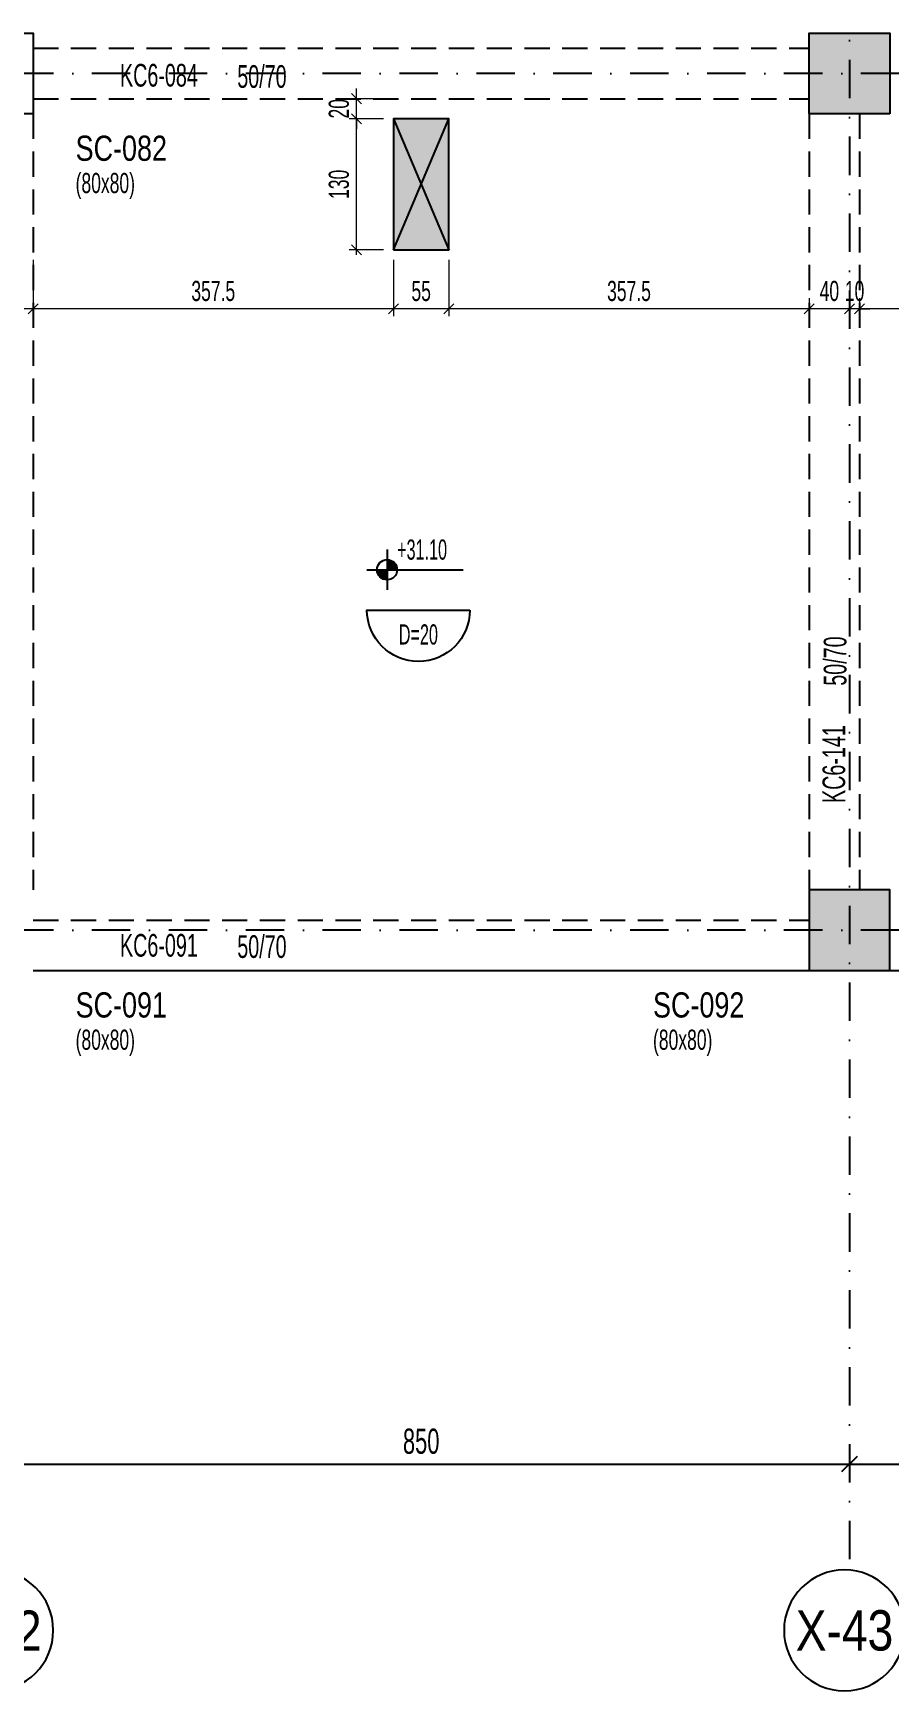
# Model space of a CAD drawing. Header units: millimetres. Extents: x -10495 to 6687, y -755 to 43288.
# Drawn here: x 1740 to 2590, y -755 to 890 of the extents above; entities that cross this region are included whole.
import ezdxf
from ezdxf.enums import TextEntityAlignment as Align

# ---------------------------------------------------------------- set-up
doc = ezdxf.new("R2010")
doc.units = ezdxf.units.MM
doc.header["$LTSCALE"] = 100
doc.header["$PDSIZE"] = -100
doc.linetypes.add('DASHDOT', pattern=[25.4, 12.7, -6.35, 0, -6.35])
doc.linetypes.add('HIDDEN', pattern=[0.375, 0.25, -0.125])
for name, color, linetype in [('AKS BALON_ULK', 9, 'Continuous'), ('AKS YAZI_ULK', 20, 'Continuous'), ('AKS_ULK', 8, 'DASHDOT'), ('BOSLUK SEMBOL_ULK', 118, 'Continuous'), ('BOSLUK_ULK', 21, 'Continuous'), ('KOLON-PERDE CEKIRDEK_ULK', 4, 'Continuous'), ('KOT_ULK', 7, 'Continuous'), ('OLCU DIS_ULK', 7, 'Continuous'), ('PARAPET_ULK', 248, 'Continuous'), ('TARAMA BOSLUK-TARIF SEFFAF YUZEYLER_ULK', 159, 'Continuous'), ('TARAMA SOLID_ULK', 251, 'Continuous')]:
    doc.layers.add(name, color=color, linetype=linetype)
for name, color, linetype, lineweight in [('DOSEME ISMI_ULK', 244, 'Continuous', 25), ('KIRIS BOYUT_ULK', 232, 'Continuous', 13), ('KIRIS CIZGI DUZ_ULK', 41, 'Continuous', 25), ('KIRIS CIZGI KESIK_ULK', 41, 'HIDDEN', 25), ('KIRIS ISIM_ULK', 221, 'Continuous', 13), ('KOLON BOYUT_ULK', 255, 'Continuous', 13), ('KOLON ISIM_ULK', 91, 'Continuous', 13), ('OLCU IC_ULK', 146, 'Continuous', 18)]:
    doc.layers.add(name, color=color, linetype=linetype, lineweight=lineweight)
doc.styles.add('ULK-SIMPLXTW.shx', font='ARIALN.TTF')
doc.styles.add('ulkr-simplxtw.shx', font='ulkr-simplxtw.shx', dxfattribs={"width": 0.65})
doc.dimstyles.new('1-100-DIS_ULK', dxfattribs={"dimscale": 100, "dimtxt": 0.25, "dimasz": 0.15, "dimexe": 0.1, "dimexo": 0.1, "dimgap": 0.1, "dimtad": 1, "dimdec": 0, "dimzin": 9, "dimdsep": 46, "dimtxsty": 'ulkr-simplxtw.shx', "dimblk": 'OBLIQUE', "dimcen": 0.1, "dimdle": 0.11, "dimclrd": 256, "dimclre": 256, "dimclrt": 3, "dimadec": 0, "dimazin": 0, "dimtfac": 1, "dimtdec": 0, "dimtix": 1, "dimtmove": 1, "dimatfit": 3, "dimldrblk": 'OBLIQUE', "dimfxl": 1, "dimtolj": 1, "dimtzin": 12, "dimarcsym": 0})
doc.dimstyles.new('1-100-IC_ULK', dxfattribs={"dimscale": 10, "dimtxt": 2, "dimasz": 1, "dimexe": 0.75, "dimexo": 1, "dimgap": 0.75, "dimtad": 1, "dimdec": 1, "dimzin": 9, "dimdsep": 46, "dimtxsty": 'ulkr-simplxtw.shx', "dimblk": 'OBLIQUE', "dimcen": 0.1, "dimdle": 0.5, "dimclrd": 146, "dimclre": 146, "dimclrt": 2, "dimadec": 0, "dimazin": 2, "dimtfac": 1, "dimtdec": 1, "dimtix": 1, "dimtmove": 2, "dimatfit": 3, "dimldrblk": 'OBLIQUE', "dimfxl": 1, "dimtolj": 1, "dimtzin": 0, "dimlwd": -1, "dimlwe": -1, "dimarcsym": 0})

# ---------------------------------------------------------------- blocks, each defined once
blk = doc.blocks.new('AKS SEMBOL_ULK')
at = {"layer": 'AKS BALON_ULK', "linetype": 'ByBlock'}
blk.add_circle((0, -41.2), 60, dxfattribs=at)
at = {"layer": 'AKS YAZI_ULK', "style": 'ULK-SIMPLXTW.shx'}
blk.add_attdef('1', text='', height=40, dxfattribs=at).set_placement((0, -41.2), align=Align.MIDDLE)
blk = doc.blocks.new('_Oblique')
at = {"color": 0, "linetype": 'ByBlock', "lineweight": -2}
blk.add_line((-0.5, -0.5), (0.5, 0.5), dxfattribs=at)
blk = doc.blocks.new('*D1714')
at = {"layer": 'Defpoints', "color": 0, "transparency": 16777216}
for p in [(2550, -509.7), (3400, -509.7), (3400, -529.7)]:
    blk.add_point(p, dxfattribs=at)
at = {"layer": 'OLCU DIS_ULK', "lineweight": -2, "transparency": 16777216}
for p, q in [((2550, -519.7), (2550, -539.7)), ((3400, -519.7), (3400, -539.7)), ((2539, -529.7), (3411, -529.7))]:
    blk.add_line(p, q, dxfattribs=at)
at = {"layer": 'OLCU DIS_ULK', "lineweight": -2, "transparency": 16777216, "xscale": 15, "yscale": 15, "zscale": 15, "rotation": 180}
blk.add_blockref('_Oblique', (2550, -529.7), dxfattribs=at)
at = {"layer": 'OLCU DIS_ULK', "lineweight": -2, "transparency": 16777216, "xscale": 15, "yscale": 15, "zscale": 15}
blk.add_blockref('_Oblique', (3400, -529.7), dxfattribs=at)
at = {"layer": 'OLCU DIS_ULK', "color": 3, "transparency": 16777216, "insert": (2975, -507.2), "char_height": 25, "attachment_point": 5, "style": 'ulkr-simplxtw.shx'}
blk.add_mtext('\\A1;850', dxfattribs=at)
blk = doc.blocks.new('*D1716')
at = {"layer": 'Defpoints', "color": 0, "transparency": 16777216}
for p in [(1700, -509.7), (2550, -509.7), (2550, -529.7)]:
    blk.add_point(p, dxfattribs=at)
at = {"layer": 'OLCU DIS_ULK', "lineweight": -2, "transparency": 16777216}
for p, q in [((1700, -519.7), (1700, -539.7)), ((2550, -519.7), (2550, -539.7)), ((1689, -529.7), (2561, -529.7))]:
    blk.add_line(p, q, dxfattribs=at)
at = {"layer": 'OLCU DIS_ULK', "lineweight": -2, "transparency": 16777216, "xscale": 15, "yscale": 15, "zscale": 15, "rotation": 180}
blk.add_blockref('_Oblique', (1700, -529.7), dxfattribs=at)
at = {"layer": 'OLCU DIS_ULK', "lineweight": -2, "transparency": 16777216, "xscale": 15, "yscale": 15, "zscale": 15}
blk.add_blockref('_Oblique', (2550, -529.7), dxfattribs=at)
at = {"layer": 'OLCU DIS_ULK', "color": 3, "transparency": 16777216, "insert": (2125, -507.2), "char_height": 25, "attachment_point": 5, "style": 'ulkr-simplxtw.shx'}
blk.add_mtext('\\A1;850', dxfattribs=at)
blk = doc.blocks.new('*U17')
at = {"layer": 'KOT_ULK'}
h = blk.add_hatch(color=251, dxfattribs=at)
h.dxf.hatch_style = 1
h.paths.add_polyline_path([(0, 0), (-10, 0, 0.414214), (0, -10)])
h = blk.add_hatch(color=251, dxfattribs=at)
h.dxf.hatch_style = 1
h.paths.add_polyline_path([(10, 0, 0.414214), (0, 10), (0, 0)])
at = {"layer": 'KOT_ULK', "color": 12}
for p, q in [((0, 20), (0, -20)), ((-20, 0), (75.6, 0))]:
    blk.add_line(p, q, dxfattribs=at)
blk.add_circle((0, 0), 10, dxfattribs=at)
at = {"layer": 'KOT_ULK', "style": 'ulkr-simplxtw.shx', "width": 0.6}
for tag, p in [('6', (10, 145)), ('5', (10, 118)), ('4', (10, 91)), ('3', (10, 64)), ('2', (10, 37)), ('1', (10, 10))]:
    blk.add_attdef(tag, p, '', height=20, dxfattribs=at)
at = {"layer": 'KOT_ULK', "color": 242, "style": 'ulkr-simplxtw.shx', "width": 0.65}
blk.add_attdef('NOT', text='', height=20, dxfattribs=at).set_placement((14.8, -10), align=Align.TOP_LEFT)
blk = doc.blocks.new('Döşeme kalınğı_ULK')
at = {"layer": 'DOSEME ISMI_ULK', "color": 12}
blk.add_lwpolyline([(51, 0, -1), (-51, 0)], format="xyb", close=True, dxfattribs=at)
at = {"layer": 'DOSEME ISMI_ULK', "style": 'ulkr-simplxtw.shx', "width": 0.6}
blk.add_attdef('1', text='', height=20, dxfattribs=at).set_placement((0, -14.2), align=Align.TOP_CENTER)
blk = doc.blocks.new('*U26')
at = {"layer": 'KOLON BOYUT_ULK', "style": 'ulkr-simplxtw.shx', "width": 0.65}
blk.add_attdef('2', text='', height=20, dxfattribs=at).set_placement((0, -37), align=Align.TOP_LEFT)
at = {"layer": 'KOLON ISIM_ULK', "style": 'ulkr-simplxtw.shx', "width": 0.8}
blk.add_attdef('1', text='', height=25, dxfattribs=at).set_placement((0, 0), align=Align.TOP_LEFT)
blk = doc.blocks.new('*D1677')
at = {"layer": 'Defpoints', "color": 0, "transparency": 16777216}
for p in [(2947.5, 675), (2560, 637.1), (2560, 616.6)]:
    blk.add_point(p, dxfattribs=at)
at = {"layer": 'OLCU IC_ULK', "color": 146, "linetype": 'Continuous', "transparency": 16777216}
for p, q in [((2947.5, 665), (2947.5, 609.1)), ((2560, 627.1), (2560, 609.1))]:
    blk.add_line(p, q, dxfattribs=at)
at = {"layer": 'OLCU IC_ULK', "color": 146, "transparency": 16777216}
blk.add_line((2952.5, 616.6), (2555, 616.6), dxfattribs=at)
at = {"layer": 'OLCU IC_ULK', "color": 146, "transparency": 16777216, "xscale": 10, "yscale": 10, "zscale": 10, "rotation": 180}
blk.add_blockref('_Oblique', (2560, 616.6), dxfattribs=at)
at = {"layer": 'OLCU IC_ULK', "color": 146, "transparency": 16777216, "xscale": 10, "yscale": 10, "zscale": 10}
blk.add_blockref('_Oblique', (2947.5, 616.6), dxfattribs=at)
at = {"layer": 'OLCU IC_ULK', "color": 2, "transparency": 16777216, "insert": (2753.7, 634.1), "char_height": 20, "attachment_point": 5, "style": 'ulkr-simplxtw.shx'}
blk.add_mtext('\\A1;387.5', dxfattribs=at)
blk = doc.blocks.new('*D1678')
at = {"layer": 'Defpoints', "color": 0, "transparency": 16777216}
for p in [(2550, 637.1), (2560, 637.1), (2550, 616.6)]:
    blk.add_point(p, dxfattribs=at)
at = {"layer": 'OLCU IC_ULK', "color": 146, "linetype": 'Continuous', "transparency": 16777216}
for p, q in [((2550, 627.1), (2550, 609.1)), ((2560, 627.1), (2560, 609.1))]:
    blk.add_line(p, q, dxfattribs=at)
at = {"layer": 'OLCU IC_ULK', "color": 146, "transparency": 16777216}
for p, q in [((2550, 616.6), (2540, 616.6)), ((2560, 616.6), (2550, 616.6)), ((2560, 616.6), (2570, 616.6))]:
    blk.add_line(p, q, dxfattribs=at)
at = {"layer": 'OLCU IC_ULK', "color": 146, "transparency": 16777216, "xscale": 10, "yscale": 10, "zscale": 10}
blk.add_blockref('_Oblique', (2550, 616.6), dxfattribs=at)
at = {"layer": 'OLCU IC_ULK', "color": 146, "transparency": 16777216, "xscale": 10, "yscale": 10, "zscale": 10, "rotation": 180}
blk.add_blockref('_Oblique', (2560, 616.6), dxfattribs=at)
at = {"layer": 'OLCU IC_ULK', "color": 2, "transparency": 16777216, "insert": (2555, 634.1), "char_height": 20, "attachment_point": 5, "style": 'ulkr-simplxtw.shx'}
blk.add_mtext('\\A1;10', dxfattribs=at)
blk = doc.blocks.new('*D1679')
at = {"layer": 'Defpoints', "color": 0, "transparency": 16777216}
for p in [(2510, 637.1), (2550, 637.1), (2510, 616.6)]:
    blk.add_point(p, dxfattribs=at)
at = {"layer": 'OLCU IC_ULK', "color": 146, "linetype": 'Continuous', "transparency": 16777216}
for p, q in [((2510, 627.1), (2510, 609.1)), ((2550, 627.1), (2550, 609.1))]:
    blk.add_line(p, q, dxfattribs=at)
at = {"layer": 'OLCU IC_ULK', "color": 146, "transparency": 16777216}
blk.add_line((2555, 616.6), (2505, 616.6), dxfattribs=at)
at = {"layer": 'OLCU IC_ULK', "color": 146, "transparency": 16777216, "xscale": 10, "yscale": 10, "zscale": 10, "rotation": 180}
blk.add_blockref('_Oblique', (2510, 616.6), dxfattribs=at)
at = {"layer": 'OLCU IC_ULK', "color": 146, "transparency": 16777216, "xscale": 10, "yscale": 10, "zscale": 10}
blk.add_blockref('_Oblique', (2550, 616.6), dxfattribs=at)
at = {"layer": 'OLCU IC_ULK', "color": 2, "transparency": 16777216, "insert": (2530, 634.1), "char_height": 20, "attachment_point": 5, "style": 'ulkr-simplxtw.shx'}
blk.add_mtext('\\A1;40', dxfattribs=at)
blk = doc.blocks.new('*D1680')
at = {"layer": 'Defpoints', "color": 0, "transparency": 16777216}
for p in [(2152.5, 675), (2510, 637.1), (2152.5, 616.6)]:
    blk.add_point(p, dxfattribs=at)
at = {"layer": 'OLCU IC_ULK', "color": 146, "linetype": 'Continuous', "transparency": 16777216}
for p, q in [((2152.5, 665), (2152.5, 609.1)), ((2510, 627.1), (2510, 609.1))]:
    blk.add_line(p, q, dxfattribs=at)
at = {"layer": 'OLCU IC_ULK', "color": 146, "transparency": 16777216}
blk.add_line((2515, 616.6), (2147.5, 616.6), dxfattribs=at)
at = {"layer": 'OLCU IC_ULK', "color": 146, "transparency": 16777216, "xscale": 10, "yscale": 10, "zscale": 10, "rotation": 180}
blk.add_blockref('_Oblique', (2152.5, 616.6), dxfattribs=at)
at = {"layer": 'OLCU IC_ULK', "color": 146, "transparency": 16777216, "xscale": 10, "yscale": 10, "zscale": 10}
blk.add_blockref('_Oblique', (2510, 616.6), dxfattribs=at)
at = {"layer": 'OLCU IC_ULK', "color": 2, "transparency": 16777216, "insert": (2331.2, 634.1), "char_height": 20, "attachment_point": 5, "style": 'ulkr-simplxtw.shx'}
blk.add_mtext('\\A1;357.5', dxfattribs=at)
blk = doc.blocks.new('*D1681')
at = {"layer": 'Defpoints', "color": 0, "transparency": 16777216}
for p in [(2097.5, 675), (2152.5, 675), (2097.5, 616.6)]:
    blk.add_point(p, dxfattribs=at)
at = {"layer": 'OLCU IC_ULK', "color": 146, "linetype": 'Continuous', "transparency": 16777216}
for p, q in [((2097.5, 665), (2097.5, 609.1)), ((2152.5, 665), (2152.5, 609.1))]:
    blk.add_line(p, q, dxfattribs=at)
at = {"layer": 'OLCU IC_ULK', "color": 146, "transparency": 16777216}
blk.add_line((2157.5, 616.6), (2092.5, 616.6), dxfattribs=at)
at = {"layer": 'OLCU IC_ULK', "color": 146, "transparency": 16777216, "xscale": 10, "yscale": 10, "zscale": 10, "rotation": 180}
blk.add_blockref('_Oblique', (2097.5, 616.6), dxfattribs=at)
at = {"layer": 'OLCU IC_ULK', "color": 146, "transparency": 16777216, "xscale": 10, "yscale": 10, "zscale": 10}
blk.add_blockref('_Oblique', (2152.5, 616.6), dxfattribs=at)
at = {"layer": 'OLCU IC_ULK', "color": 2, "transparency": 16777216, "insert": (2125, 634.1), "char_height": 20, "attachment_point": 5, "style": 'ulkr-simplxtw.shx'}
blk.add_mtext('\\A1;55', dxfattribs=at)
blk = doc.blocks.new('*D1682')
at = {"layer": 'Defpoints', "color": 0, "transparency": 16777216}
for p in [(1740, 675), (2097.5, 675), (1740, 616.6)]:
    blk.add_point(p, dxfattribs=at)
at = {"layer": 'OLCU IC_ULK', "color": 146, "linetype": 'Continuous', "transparency": 16777216}
for p, q in [((1740, 665), (1740, 609.1)), ((2097.5, 665), (2097.5, 609.1))]:
    blk.add_line(p, q, dxfattribs=at)
at = {"layer": 'OLCU IC_ULK', "color": 146, "transparency": 16777216}
blk.add_line((2102.5, 616.6), (1735, 616.6), dxfattribs=at)
at = {"layer": 'OLCU IC_ULK', "color": 146, "transparency": 16777216, "xscale": 10, "yscale": 10, "zscale": 10, "rotation": 180}
blk.add_blockref('_Oblique', (1740, 616.6), dxfattribs=at)
at = {"layer": 'OLCU IC_ULK', "color": 146, "transparency": 16777216, "xscale": 10, "yscale": 10, "zscale": 10}
blk.add_blockref('_Oblique', (2097.5, 616.6), dxfattribs=at)
at = {"layer": 'OLCU IC_ULK', "color": 2, "transparency": 16777216, "insert": (1918.7, 634.1), "char_height": 20, "attachment_point": 5, "style": 'ulkr-simplxtw.shx'}
blk.add_mtext('\\A1;357.5', dxfattribs=at)
blk = doc.blocks.new('*D1683')
at = {"layer": 'Defpoints', "color": 0, "transparency": 16777216}
for p in [(1700, 675), (1740, 675), (1700, 616.6)]:
    blk.add_point(p, dxfattribs=at)
at = {"layer": 'OLCU IC_ULK', "color": 146, "linetype": 'Continuous', "transparency": 16777216}
for p, q in [((1700, 665), (1700, 609.1)), ((1740, 665), (1740, 609.1))]:
    blk.add_line(p, q, dxfattribs=at)
at = {"layer": 'OLCU IC_ULK', "color": 146, "transparency": 16777216}
blk.add_line((1745, 616.6), (1695, 616.6), dxfattribs=at)
at = {"layer": 'OLCU IC_ULK', "color": 146, "transparency": 16777216, "xscale": 10, "yscale": 10, "zscale": 10, "rotation": 180}
blk.add_blockref('_Oblique', (1700, 616.6), dxfattribs=at)
at = {"layer": 'OLCU IC_ULK', "color": 146, "transparency": 16777216, "xscale": 10, "yscale": 10, "zscale": 10}
blk.add_blockref('_Oblique', (1740, 616.6), dxfattribs=at)
at = {"layer": 'OLCU IC_ULK', "color": 2, "transparency": 16777216, "insert": (1720, 634.1), "char_height": 20, "attachment_point": 5, "style": 'ulkr-simplxtw.shx'}
blk.add_mtext('\\A1;40', dxfattribs=at)
blk = doc.blocks.new('*D1689')
at = {"layer": 'Defpoints', "color": 0, "transparency": 16777216}
for p in [(2060.9, 805), (2097.5, 805), (2097.5, 675)]:
    blk.add_point(p, dxfattribs=at)
at = {"layer": 'OLCU IC_ULK', "color": 146, "transparency": 16777216}
blk.add_line((2060.9, 670), (2060.9, 810), dxfattribs=at)
at = {"layer": 'OLCU IC_ULK', "color": 146, "linetype": 'Continuous', "transparency": 16777216}
for p, q in [((2087.5, 805), (2053.4, 805)), ((2087.5, 675), (2053.4, 675))]:
    blk.add_line(p, q, dxfattribs=at)
at = {"layer": 'OLCU IC_ULK', "color": 146, "transparency": 16777216, "xscale": 10, "yscale": 10, "zscale": 10}
for p, rotation in [((2060.9, 805), 90), ((2060.9, 675), 270)]:
    blk.add_blockref('_Oblique', p, dxfattribs=dict(at, rotation=rotation))
at = {"layer": 'OLCU IC_ULK', "color": 2, "transparency": 16777216, "insert": (2043.4, 740), "char_height": 20, "attachment_point": 5, "rotation": 90, "style": 'ulkr-simplxtw.shx'}
blk.add_mtext('\\A1;130', dxfattribs=at)
blk = doc.blocks.new('*D1690')
at = {"layer": 'Defpoints', "color": 0, "transparency": 16777216}
for p in [(2060.9, 825), (2097.5, 825), (2097.5, 805)]:
    blk.add_point(p, dxfattribs=at)
at = {"layer": 'OLCU IC_ULK', "color": 146, "linetype": 'Continuous', "transparency": 16777216}
for p, q in [((2087.5, 825), (2053.4, 825)), ((2087.5, 805), (2053.4, 805))]:
    blk.add_line(p, q, dxfattribs=at)
at = {"layer": 'OLCU IC_ULK', "color": 146, "transparency": 16777216}
for p, q in [((2060.9, 825), (2060.9, 835)), ((2060.9, 805), (2060.9, 825)), ((2060.9, 805), (2060.9, 795))]:
    blk.add_line(p, q, dxfattribs=at)
at = {"layer": 'OLCU IC_ULK', "color": 146, "transparency": 16777216, "xscale": 10, "yscale": 10, "zscale": 10}
for p, rotation in [((2060.9, 825), 270), ((2060.9, 805), 90)]:
    blk.add_blockref('_Oblique', p, dxfattribs=dict(at, rotation=rotation))
at = {"layer": 'OLCU IC_ULK', "color": 2, "transparency": 16777216, "insert": (2043.4, 815), "char_height": 20, "attachment_point": 5, "rotation": 90, "style": 'ulkr-simplxtw.shx'}
blk.add_mtext('\\A1;20', dxfattribs=at)
blk = doc.blocks.new('Kiriş_Sembol_ULK')
at = {"layer": 'KIRIS BOYUT_ULK', "style": 'ulkr-simplxtw.shx', "width": 0.65}
blk.add_attdef('B', text='', height=25, dxfattribs=at).set_placement((21, 0.4), align=Align.MIDDLE_LEFT)
at = {"layer": 'KIRIS ISIM_ULK', "style": 'ulkr-simplxtw.shx', "width": 0.65}
blk.add_attdef('K', text='', height=25, dxfattribs=at).set_placement((-18.2, 12.9), align=Align.TOP_RIGHT)

msp = doc.modelspace()

# ---------------------------------------------------------------- hatches: boundary and pattern name
at = {"layer": 'TARAMA BOSLUK-TARIF SEFFAF YUZEYLER_ULK'}
h = msp.add_hatch(color=256, dxfattribs=at)
h.dxf.hatch_style = 1
h.paths.add_polyline_path([(2152.5, 805), (2097.5, 805), (2097.5, 675), (2152.5, 675)])
at = {"layer": 'TARAMA SOLID_ULK'}
h = msp.add_hatch(color=256, dxfattribs=at)
h.dxf.hatch_style = 1
h.paths.add_polyline_path([(2510, 810), (2590, 810), (2590, 890), (2510, 890)])
h = msp.add_hatch(color=256, dxfattribs=at)
h.dxf.hatch_style = 1
h.paths.add_polyline_path([(2510, -40), (2590, -40), (2590, 40), (2510, 40)])

# ---------------------------------------------------------------- linework, layer by layer
at = {"layer": 'AKS_ULK', "ltscale": 0.03}
for points in [[(2550, 3915.6), (2550, -634.71)], [(6566.96, 850), (-759.17, 850)], [(6566.96, 0), (-759.17, 0)]]:
    msp.add_lwpolyline(points, dxfattribs=at)
at = {"layer": 'BOSLUK SEMBOL_ULK'}
for p, q in [((2097.5, 805), (2152.5, 675)), ((2097.5, 675), (2152.5, 805))]:
    msp.add_line(p, q, dxfattribs=at)
at = {"layer": 'BOSLUK_ULK'}
msp.add_lwpolyline([(2097.5, 675), (2152.5, 675), (2152.5, 805), (2097.5, 805)], close=True, dxfattribs=at)
at = {"layer": 'KIRIS CIZGI DUZ_ULK'}
for p, q in [((1740, -40), (2510, -40)), ((2590, -40), (3360, -40))]:
    msp.add_line(p, q, dxfattribs=at)
at = {"layer": 'KIRIS CIZGI KESIK_ULK'}
for p, q in [((1740, 875), (2510, 875)), ((1740, 825), (2510, 825)), ((1740, 810), (1740, 40)), ((2510, 810), (2510, 40)), ((2560, 810), (2560, 40)), ((1740, 10), (2510, 10))]:
    msp.add_line(p, q, dxfattribs=at)
at = {"layer": 'KOLON-PERDE CEKIRDEK_ULK'}
for points in [[(1740, 810), (1660, 810), (1660, 890), (1740, 890)], [(2590, 810), (2510, 810), (2510, 890), (2590, 890)], [(2510, -40), (2590, -40), (2590, 40), (2510, 40)]]:
    msp.add_lwpolyline(points, close=True, dxfattribs=at)
at = {"layer": 'PARAPET_ULK'}
msp.add_line((2570, -40), (2590, -40), dxfattribs=at)

# ---------------------------------------------------------------- block references
at = {"layer": 'AKS_ULK', "linetype": 'ByBlock'}
ref = msp.add_blockref('AKS SEMBOL_ULK', (1700, -735.96), dxfattribs=dict(at, xscale=-1, rotation=180))
ref.add_attrib('1', 'X-42', dxfattribs={"layer": 'AKS YAZI_ULK', "height": 40, "style": 'ULK-SIMPLXTW.shx'}).set_placement((1700, -694.71), align=Align.MIDDLE)
ref = msp.add_blockref('AKS SEMBOL_ULK', (2545, -735.96), dxfattribs=dict(at, xscale=-1, rotation=180))
ref.add_attrib('1', 'X-43', dxfattribs={"layer": 'AKS YAZI_ULK', "height": 40, "style": 'ULK-SIMPLXTW.shx'}).set_placement((2545, -694.71), align=Align.MIDDLE)
at = {"layer": 'DOSEME ISMI_ULK'}
msp.add_blockref('Döşeme kalınğı_ULK', (2122.22, 317.63), dxfattribs=at).add_auto_attribs({'1': 'D=20'})
at = {"layer": 'KIRIS ISIM_ULK'}
ref = msp.add_blockref('Kiriş_Sembol_ULK', (1921.53, 846.56), dxfattribs=at)
ref.add_attrib('B', '50/70', dxfattribs={"layer": 'KIRIS BOYUT_ULK', "height": 22.5, "style": 'ulkr-simplxtw.shx', "width": 0.65}).set_placement((1942.54, 847), align=Align.MIDDLE_LEFT)
ref.add_attrib('K', 'KC6-084', dxfattribs={"height": 22.5, "style": 'ulkr-simplxtw.shx', "width": 0.65}).set_placement((1903.37, 859.5), align=Align.TOP_RIGHT)
ref = msp.add_blockref('Kiriş_Sembol_ULK', (2536.12, 221.53), dxfattribs=dict(at, rotation=90))
ref.add_attrib('B', '50/70', dxfattribs={"layer": 'KIRIS BOYUT_ULK', "height": 22.5, "rotation": 90, "style": 'ulkr-simplxtw.shx', "width": 0.65}).set_placement((2535.67, 242.54), align=Align.MIDDLE_LEFT)
ref.add_attrib('K', 'KC6-141', dxfattribs={"height": 22.5, "rotation": 90, "style": 'ulkr-simplxtw.shx', "width": 0.65}).set_placement((2523.17, 203.38), align=Align.TOP_RIGHT)
ref = msp.add_blockref('Kiriş_Sembol_ULK', (1921.53, -16.72), dxfattribs=at)
ref.add_attrib('B', '50/70', dxfattribs={"layer": 'KIRIS BOYUT_ULK', "height": 22.5, "style": 'ulkr-simplxtw.shx', "width": 0.65}).set_placement((1942.54, -16.27), align=Align.MIDDLE_LEFT)
ref.add_attrib('K', 'KC6-091', dxfattribs={"height": 22.5, "style": 'ulkr-simplxtw.shx', "width": 0.65}).set_placement((1903.37, -3.77), align=Align.TOP_RIGHT)
at = {"layer": 'KOLON ISIM_ULK'}
for p, values in [((1782.11, 788.33), {'1': 'SC-082', '2': '(80x80)'}), ((1782.11, -61.67), {'1': 'SC-091', '2': '(80x80)'}), ((2355, -61.67), {'1': 'SC-092', '2': '(80x80)'})]:
    msp.add_blockref('*U26', p, dxfattribs=at).add_auto_attribs(values)
at = {"layer": 'KOT_ULK'}
ref = msp.add_blockref('*U17', (2091.13, 357.63), dxfattribs=at)
ref.add_attrib('1', '+31.10', (2101.13, 367.63), dxfattribs={"height": 20, "style": 'ulkr-simplxtw.shx', "width": 0.6})

# ---------------------------------------------------------------- dimensions: what is measured, and where the dimension line sits
at = {"layer": 'OLCU DIS_ULK'}
for base, p1, p2, picture, middle in [((2550, -529.71), (1700, -509.71), (2550, -509.71), '*D1716', (2125, -507.21)), ((3400, -529.71), (2550, -509.71), (3400, -509.71), '*D1714', (2975, -507.21))]:
    dim = msp.add_linear_dim(base=base, p1=p1, p2=p2, dimstyle='1-100-DIS_ULK', dxfattribs=at)
    dim.commit()
    dim.dimension.update_dxf_attribs({"geometry": picture, "text_midpoint": middle})
at = {"layer": 'OLCU IC_ULK'}
for base, p1, p2, picture, middle in [((2060.87, 825), (2097.5, 805), (2097.5, 825), '*D1690', (2043.37, 815)), ((2060.87, 805), (2097.5, 675), (2097.5, 805), '*D1689', (2043.37, 740))]:
    dim = msp.add_linear_dim(base=base, p1=p1, p2=p2, angle=90, dimstyle='1-100-IC_ULK', override={"dimfxl": 0}, dxfattribs=at)
    dim.commit()
    dim.dimension.update_dxf_attribs({"geometry": picture, "text_midpoint": middle})
for base, p1, p2, picture, middle in [((1700, 616.63), (1740, 675), (1700, 675), '*D1683', (1720, 634.13)), ((1740, 616.63), (2097.5, 675), (1740, 675), '*D1682', (1918.75, 634.13)), ((2097.5, 616.63), (2152.5, 675), (2097.5, 675), '*D1681', (2125, 634.13)), ((2152.5, 616.63), (2510, 637.06), (2152.5, 675), '*D1680', (2331.25, 634.13)), ((2560, 616.63), (2947.5, 675), (2560, 637.06), '*D1677', (2753.75, 634.13)), ((2510, 616.63), (2550, 637.06), (2510, 637.06), '*D1679', (2530, 634.13)), ((2550, 616.63), (2560, 637.06), (2550, 637.06), '*D1678', (2555, 634.13))]:
    dim = msp.add_linear_dim(base=base, p1=p1, p2=p2, dimstyle='1-100-IC_ULK', override={"dimfxl": 0}, dxfattribs=at)
    dim.commit()
    dim.dimension.update_dxf_attribs({"geometry": picture, "text_midpoint": middle})

doc.saveas('drawing.dxf')
